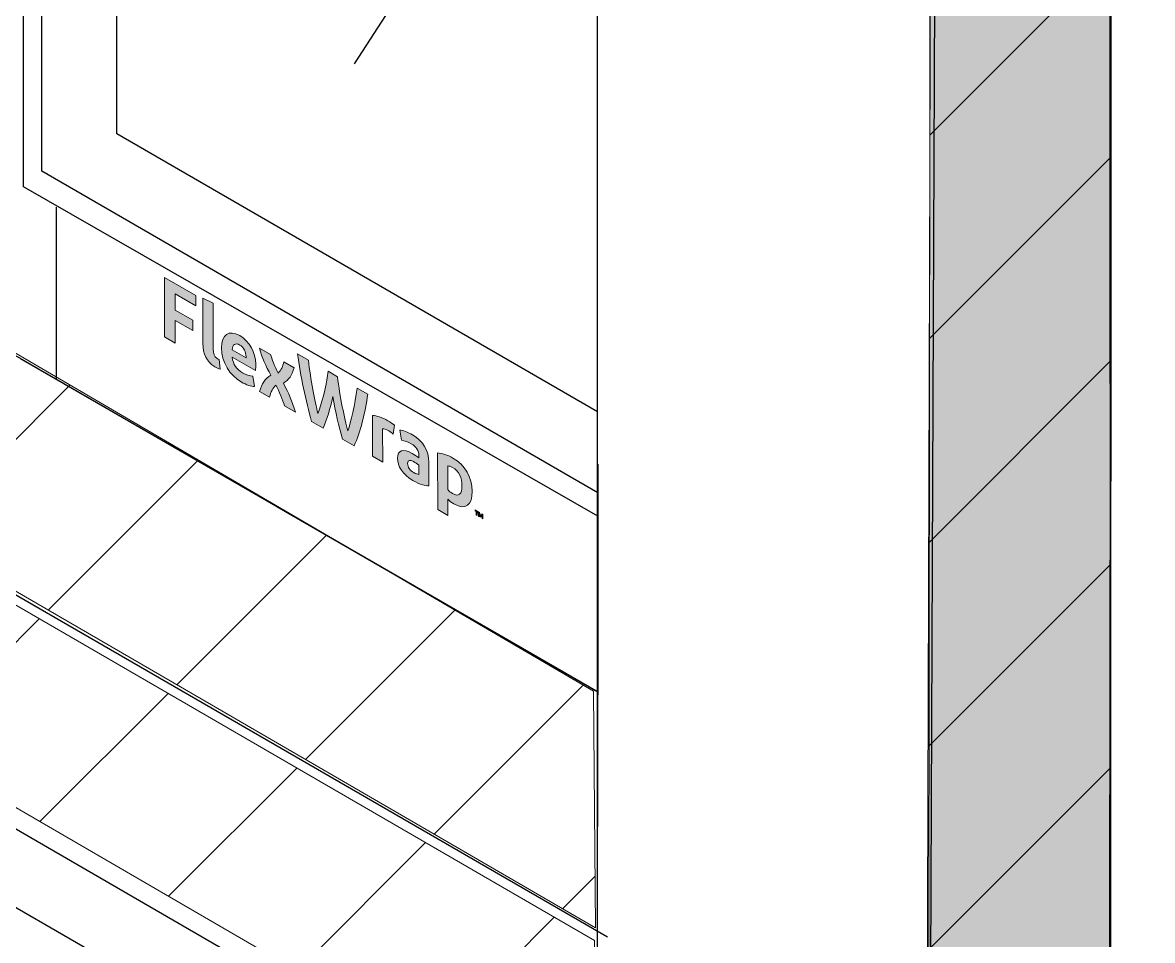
# Model space of a CAD drawing. Extents: x -1337 to 5791, y -3809 to 1769.
# Drawn here: x 3793.2 to 3871.8, y -2068.7 to -2004.9 of the extents above; entities that cross this region are included whole.
import ezdxf

# ---------------------------------------------------------------- set-up
doc = ezdxf.new("R2010")
doc.units = 0
doc.header["$MEASUREMENT"] = 0
for name, color, linetype, lineweight in [('.ATI-HATCH', 7, 'Continuous', 0), ('G-ANNO-TTLB', 7, 'Continuous', 0), ('Layer 12', 7, 'Continuous', 0), ('TYVEK', 7, 'Continuous', 0)]:
    doc.layers.add(name, color=color, linetype=linetype, lineweight=lineweight)
pattern_1 = [(45, (0, 0), (-7.071067, 7.07107), [])]

# ---------------------------------------------------------------- blocks, each defined once
blk = doc.blocks.new('Block_646')
at = {"layer": 'TYVEK', "true_color": 0x003b71, "transparency": 33554687}
h = blk.add_hatch(color=156, dxfattribs=at)
h.dxf.hatch_style = 2
edge = h.paths.add_edge_path()
edge.add_spline(control_points=[(3803.055, -2026.762), (3803.055, -2026.762), (3803.045, -2022.621), (3803.045, -2022.621), (3803.045, -2022.621), (3805.23, -2023.876), (3805.23, -2023.876), (3805.23, -2023.876), (3805.232, -2024.597), (3805.232, -2024.597), (3805.232, -2024.597), (3803.78, -2023.764), (3803.78, -2023.764), (3803.78, -2023.764), (3803.783, -2024.888), (3803.783, -2024.888), (3803.783, -2024.888), (3805.004, -2025.589), (3805.004, -2025.589), (3805.004, -2025.589), (3805.005, -2026.311), (3805.005, -2026.311), (3805.005, -2026.311), (3803.784, -2025.61), (3803.784, -2025.61), (3803.784, -2025.61), (3803.788, -2027.183), (3803.788, -2027.183), (3803.788, -2027.183), (3803.055, -2026.762), (3803.055, -2026.762)], knot_values=[0, 0, 0, 0, 1, 1, 1, 2, 2, 2, 3, 3, 3, 4, 4, 4, 5, 5, 5, 6, 6, 6, 7, 7, 7, 8, 8, 8, 9, 9, 9, 10, 10, 10, 10], degree=3, periodic=0)
h = blk.add_hatch(color=156, dxfattribs=at)
h.dxf.hatch_style = 2
edge = h.paths.add_edge_path()
edge.add_spline(control_points=[(3806.428, -2027.605), (3806.428, -2027.925), (3806.501, -2028.138), (3806.706, -2028.256), (3806.757, -2028.285), (3806.808, -2028.309), (3806.855, -2028.323), (3806.855, -2028.323), (3806.907, -2028.997), (3806.907, -2028.997), (3806.81, -2028.965), (3806.651, -2028.898), (3806.548, -2028.839), (3805.958, -2028.5), (3805.721, -2027.921), (3805.72, -2027.211), (3805.72, -2027.211), (3805.712, -2024.052), (3805.712, -2024.052), (3805.712, -2024.052), (3806.42, -2024.411), (3806.42, -2024.411), (3806.42, -2024.411), (3806.428, -2027.605), (3806.428, -2027.605)], knot_values=[0, 0, 0, 0, 1, 1, 1, 2, 2, 2, 3, 3, 3, 4, 4, 4, 5, 5, 5, 6, 6, 6, 7, 7, 7, 8, 8, 8, 8], degree=3, periodic=0)
h = blk.add_hatch(color=156, dxfattribs=at)
h.dxf.hatch_style = 2
edge = h.paths.add_edge_path()
edge.add_spline(control_points=[(3807.739, -2027.656), (3807.739, -2027.656), (3808.714, -2028.215), (3808.714, -2028.215), (3808.714, -2028.215), (3808.714, -2028.144), (3808.714, -2028.144), (3808.713, -2027.813), (3808.558, -2027.482), (3808.276, -2027.32), (3807.979, -2027.149), (3807.784, -2027.28), (3807.739, -2027.656)], knot_values=[0, 0, 0, 0, 1, 1, 1, 2, 2, 2, 3, 3, 3, 4, 4, 4, 4], degree=3, periodic=0)
edge = h.paths.add_edge_path()
edge.add_spline(control_points=[(3809.298, -2030.216), (3809.072, -2030.205), (3808.739, -2030.096), (3808.4, -2029.902), (3807.574, -2029.428), (3807.009, -2028.5), (3807.006, -2027.518), (3807.004, -2026.578), (3807.521, -2026.236), (3808.275, -2026.669), (3808.947, -2027.055), (3809.389, -2027.859), (3809.391, -2028.651), (3809.392, -2028.829), (3809.382, -2028.977), (3809.372, -2029.089), (3809.372, -2029.089), (3807.751, -2028.158), (3807.751, -2028.158), (3807.819, -2028.67), (3808.06, -2029.021), (3808.471, -2029.257), (3808.722, -2029.401), (3808.963, -2029.475), (3809.183, -2029.495), (3809.183, -2029.495), (3809.298, -2030.216), (3809.298, -2030.216)], knot_values=[0, 0, 0, 0, 1, 1, 1, 2, 2, 2, 3, 3, 3, 4, 4, 4, 5, 5, 5, 6, 6, 6, 7, 7, 7, 8, 8, 8, 9, 9, 9, 9], degree=3, periodic=0)
h = blk.add_hatch(color=156, dxfattribs=at)
h.dxf.hatch_style = 2
edge = h.paths.add_edge_path()
edge.add_spline(control_points=[(3810.438, -2029.418), (3810.093, -2028.783), (3809.82, -2028.218), (3809.66, -2027.535), (3809.66, -2027.535), (3810.424, -2027.974), (3810.424, -2027.974), (3810.492, -2028.279), (3810.718, -2028.811), (3810.945, -2029.277), (3811.134, -2029.061), (3811.297, -2028.806), (3811.332, -2028.496), (3811.332, -2028.496), (3812.051, -2028.908), (3812.051, -2028.908), (3811.919, -2029.447), (3811.694, -2029.749), (3811.31, -2029.983), (3811.681, -2030.675), (3811.933, -2031.233), (3812.145, -2031.981), (3812.145, -2031.981), (3811.381, -2031.542), (3811.381, -2031.542), (3811.272, -2031.149), (3811.015, -2030.558), (3810.798, -2030.109), (3810.604, -2030.322), (3810.42, -2030.571), (3810.35, -2030.95), (3810.35, -2030.95), (3809.662, -2030.555), (3809.662, -2030.555), (3809.789, -2030.014), (3810.029, -2029.679), (3810.438, -2029.418)], knot_values=[0, 0, 0, 0, 1, 1, 1, 2, 2, 2, 3, 3, 3, 4, 4, 4, 5, 5, 5, 6, 6, 6, 7, 7, 7, 8, 8, 8, 9, 9, 9, 10, 10, 10, 11, 11, 11, 12, 12, 12, 12], degree=3, periodic=0)
h = blk.add_hatch(color=156, dxfattribs=at)
h.dxf.hatch_style = 2
edge = h.paths.add_edge_path()
edge.add_spline(control_points=[(3816.439, -2030.311), (3816.439, -2030.311), (3817.188, -2030.741), (3817.188, -2030.741), (3816.997, -2032.008), (3816.662, -2033.44), (3816.229, -2034.325), (3816.229, -2034.325), (3815.423, -2033.863), (3815.423, -2033.863), (3815.17, -2032.979), (3814.942, -2031.98), (3814.75, -2030.901), (3814.558, -2031.759), (3814.339, -2032.502), (3814.085, -2033.094), (3814.085, -2033.094), (3813.279, -2032.632), (3813.279, -2032.632), (3812.866, -2031.26), (3812.498, -2029.424), (3812.304, -2027.937), (3812.304, -2027.937), (3813.048, -2028.364), (3813.048, -2028.364), (3813.21, -2029.704), (3813.501, -2031.271), (3813.713, -2032.084), (3813.932, -2031.518), (3814.272, -2030.355), (3814.418, -2029.151), (3814.418, -2029.151), (3815.075, -2029.528), (3815.075, -2029.528), (3815.232, -2030.906), (3815.569, -2032.458), (3815.796, -2033.279), (3816, -2032.705), (3816.289, -2031.471), (3816.439, -2030.311)], knot_values=[0, 0, 0, 0, 1, 1, 1, 2, 2, 2, 3, 3, 3, 4, 4, 4, 5, 5, 5, 6, 6, 6, 7, 7, 7, 8, 8, 8, 9, 9, 9, 10, 10, 10, 11, 11, 11, 12, 12, 12, 13, 13, 13, 13], degree=3, periodic=0)
h = blk.add_hatch(color=156, dxfattribs=at)
h.dxf.hatch_style = 2
edge = h.paths.add_edge_path()
edge.add_spline(control_points=[(3818.581, -2032.586), (3818.766, -2032.692), (3818.94, -2032.816), (3819.043, -2032.905), (3819.043, -2032.905), (3818.942, -2033.514), (3818.942, -2033.514), (3818.855, -2033.429), (3818.747, -2033.355), (3818.639, -2033.293), (3818.45, -2033.184), (3818.321, -2033.152), (3818.214, -2033.149), (3818.214, -2033.149), (3818.219, -2035.468), (3818.219, -2035.468), (3818.219, -2035.468), (3817.511, -2035.062), (3817.511, -2035.062), (3817.511, -2035.062), (3817.505, -2032.228), (3817.505, -2032.228), (3817.781, -2032.227), (3818.212, -2032.374), (3818.581, -2032.586)], knot_values=[0, 0, 0, 0, 1, 1, 1, 2, 2, 2, 3, 3, 3, 4, 4, 4, 5, 5, 5, 6, 6, 6, 7, 7, 7, 8, 8, 8, 8], degree=3, periodic=0)
h = blk.add_hatch(color=156, dxfattribs=at)
h.dxf.hatch_style = 2
edge = h.paths.add_edge_path()
edge.add_spline(control_points=[(3820.737, -2036.317), (3820.737, -2036.317), (3820.735, -2035.684), (3820.735, -2035.684), (3820.617, -2035.586), (3820.494, -2035.498), (3820.371, -2035.427), (3820.135, -2035.292), (3819.951, -2035.292), (3819.951, -2035.57), (3819.952, -2035.819), (3820.106, -2036.037), (3820.378, -2036.193), (3820.532, -2036.282), (3820.66, -2036.32), (3820.737, -2036.317)], knot_values=[0, 0, 0, 0, 1, 1, 1, 2, 2, 2, 3, 3, 3, 4, 4, 4, 5, 5, 5, 5], degree=3, periodic=0)
edge = h.paths.add_edge_path()
edge.add_spline(control_points=[(3820.308, -2036.738), (3819.605, -2036.334), (3819.25, -2035.735), (3819.249, -2035.202), (3819.247, -2034.617), (3819.662, -2034.512), (3820.277, -2034.86), (3820.421, -2034.942), (3820.606, -2035.072), (3820.734, -2035.169), (3820.734, -2035.169), (3820.734, -2035.027), (3820.734, -2035.027), (3820.733, -2034.666), (3820.553, -2034.392), (3820.209, -2034.194), (3819.983, -2034.065), (3819.742, -2033.968), (3819.532, -2033.948), (3819.532, -2033.948), (3819.403, -2033.235), (3819.403, -2033.235), (3819.623, -2033.255), (3819.977, -2033.387), (3820.29, -2033.567), (3821.044, -2034), (3821.419, -2034.676), (3821.421, -2035.475), (3821.421, -2035.475), (3821.425, -2037.12), (3821.425, -2037.12), (3821.215, -2037.123), (3820.821, -2037.032), (3820.308, -2036.738)], knot_values=[0, 0, 0, 0, 1, 1, 1, 2, 2, 2, 3, 3, 3, 4, 4, 4, 5, 5, 5, 6, 6, 6, 7, 7, 7, 8, 8, 8, 9, 9, 9, 10, 10, 10, 11, 11, 11, 11], degree=3, periodic=0)
h = blk.add_hatch(color=156, dxfattribs=at)
h.dxf.hatch_style = 2
edge = h.paths.add_edge_path()
edge.add_spline(control_points=[(3823.071, -2037.651), (3823.523, -2037.91), (3823.732, -2037.711), (3823.731, -2037.102), (3823.729, -2036.57), (3823.534, -2036.103), (3823.067, -2035.835), (3822.938, -2035.761), (3822.846, -2035.738), (3822.739, -2035.723), (3822.739, -2035.723), (3822.743, -2037.38), (3822.743, -2037.38), (3822.84, -2037.483), (3822.922, -2037.565), (3823.071, -2037.651)], knot_values=[0, 0, 0, 0, 1, 1, 1, 2, 2, 2, 3, 3, 3, 4, 4, 4, 5, 5, 5, 5], degree=3, periodic=0)
edge = h.paths.add_edge_path()
edge.add_spline(control_points=[(3823.175, -2038.372), (3822.996, -2038.269), (3822.873, -2038.175), (3822.744, -2038.048), (3822.744, -2038.048), (3822.747, -2039.172), (3822.747, -2039.172), (3822.747, -2039.172), (3822.044, -2038.768), (3822.044, -2038.768), (3822.044, -2038.768), (3822.035, -2034.823), (3822.035, -2034.823), (3822.327, -2034.837), (3822.737, -2034.972), (3823.101, -2035.181), (3823.942, -2035.664), (3824.447, -2036.544), (3824.449, -2037.491), (3824.451, -2038.461), (3823.976, -2038.832), (3823.175, -2038.372)], knot_values=[0, 0, 0, 0, 1, 1, 1, 2, 2, 2, 3, 3, 3, 4, 4, 4, 5, 5, 5, 6, 6, 6, 7, 7, 7, 7], degree=3, periodic=0)
h = blk.add_hatch(color=156, dxfattribs=at)
h.dxf.hatch_style = 2
edge = h.paths.add_edge_path()
edge.add_spline(control_points=[(3824.957, -2038.977), (3824.983, -2039.065), (3825.008, -2039.131), (3825.039, -2039.202), (3825.069, -2039.166), (3825.091, -2039.126), (3825.116, -2039.069), (3825.116, -2039.069), (3825.19, -2039.111), (3825.19, -2039.111), (3825.19, -2039.111), (3825.19, -2039.417), (3825.19, -2039.417), (3825.19, -2039.417), (3825.126, -2039.38), (3825.126, -2039.38), (3825.126, -2039.38), (3825.126, -2039.239), (3825.126, -2039.239), (3825.126, -2039.239), (3825.129, -2039.193), (3825.129, -2039.193), (3825.108, -2039.227), (3825.084, -2039.261), (3825.062, -2039.288), (3825.062, -2039.288), (3825.013, -2039.259), (3825.013, -2039.259), (3824.991, -2039.207), (3824.966, -2039.144), (3824.944, -2039.085), (3824.944, -2039.085), (3824.948, -2039.137), (3824.948, -2039.137), (3824.948, -2039.137), (3824.948, -2039.278), (3824.948, -2039.278), (3824.948, -2039.278), (3824.884, -2039.241), (3824.884, -2039.241), (3824.884, -2039.241), (3824.883, -2038.935), (3824.883, -2038.935), (3824.883, -2038.935), (3824.957, -2038.977), (3824.957, -2038.977)], knot_values=[0, 0, 0, 0, 1, 1, 1, 2, 2, 2, 3, 3, 3, 4, 4, 4, 5, 5, 5, 6, 6, 6, 7, 7, 7, 8, 8, 8, 9, 9, 9, 10, 10, 10, 11, 11, 11, 12, 12, 12, 13, 13, 13, 14, 14, 14, 15, 15, 15, 15], degree=3, periodic=0)
edge = h.paths.add_edge_path()
edge.add_spline(control_points=[(3824.711, -2038.904), (3824.711, -2038.904), (3824.639, -2038.863), (3824.639, -2038.863), (3824.639, -2038.863), (3824.639, -2038.795), (3824.639, -2038.795), (3824.639, -2038.795), (3824.854, -2038.918), (3824.854, -2038.918), (3824.854, -2038.918), (3824.854, -2038.986), (3824.854, -2038.986), (3824.854, -2038.986), (3824.782, -2038.945), (3824.782, -2038.945), (3824.782, -2038.945), (3824.783, -2039.183), (3824.783, -2039.183), (3824.783, -2039.183), (3824.712, -2039.142), (3824.712, -2039.142), (3824.712, -2039.142), (3824.711, -2038.904), (3824.711, -2038.904)], knot_values=[0, 0, 0, 0, 1, 1, 1, 2, 2, 2, 3, 3, 3, 4, 4, 4, 5, 5, 5, 6, 6, 6, 7, 7, 7, 8, 8, 8, 8], degree=3, periodic=0)
at = {"layer": 'TYVEK'}
for points, knots in [([(3803.055, -2026.762), (3803.055, -2026.762), (3803.045, -2022.621), (3803.045, -2022.621), (3803.045, -2022.621), (3805.23, -2023.876), (3805.23, -2023.876), (3805.23, -2023.876), (3805.232, -2024.597), (3805.232, -2024.597), (3805.232, -2024.597), (3803.78, -2023.764), (3803.78, -2023.764), (3803.78, -2023.764), (3803.783, -2024.888), (3803.783, -2024.888), (3803.783, -2024.888), (3805.004, -2025.589), (3805.004, -2025.589), (3805.004, -2025.589), (3805.005, -2026.311), (3805.005, -2026.311), (3805.005, -2026.311), (3803.784, -2025.61), (3803.784, -2025.61), (3803.784, -2025.61), (3803.788, -2027.183), (3803.788, -2027.183), (3803.788, -2027.183), (3803.055, -2026.762), (3803.055, -2026.762)], [0, 0, 0, 0, 1, 1, 1, 2, 2, 2, 3, 3, 3, 4, 4, 4, 5, 5, 5, 6, 6, 6, 7, 7, 7, 8, 8, 8, 9, 9, 9, 10, 10, 10, 10]), ([(3806.428, -2027.605), (3806.428, -2027.925), (3806.501, -2028.138), (3806.706, -2028.256), (3806.757, -2028.285), (3806.808, -2028.309), (3806.855, -2028.323), (3806.855, -2028.323), (3806.907, -2028.997), (3806.907, -2028.997), (3806.81, -2028.965), (3806.651, -2028.898), (3806.548, -2028.839), (3805.958, -2028.5), (3805.721, -2027.921), (3805.72, -2027.211), (3805.72, -2027.211), (3805.712, -2024.052), (3805.712, -2024.052), (3805.712, -2024.052), (3806.42, -2024.411), (3806.42, -2024.411), (3806.42, -2024.411), (3806.428, -2027.605), (3806.428, -2027.605)], [0, 0, 0, 0, 1, 1, 1, 2, 2, 2, 3, 3, 3, 4, 4, 4, 5, 5, 5, 6, 6, 6, 7, 7, 7, 8, 8, 8, 8]), ([(3809.298, -2030.216), (3809.072, -2030.205), (3808.739, -2030.096), (3808.4, -2029.902), (3807.574, -2029.428), (3807.009, -2028.5), (3807.006, -2027.518), (3807.004, -2026.578), (3807.521, -2026.236), (3808.275, -2026.669), (3808.947, -2027.055), (3809.389, -2027.859), (3809.391, -2028.651), (3809.392, -2028.829), (3809.382, -2028.977), (3809.372, -2029.089), (3809.372, -2029.089), (3807.751, -2028.158), (3807.751, -2028.158), (3807.819, -2028.67), (3808.06, -2029.021), (3808.471, -2029.257), (3808.722, -2029.401), (3808.963, -2029.475), (3809.183, -2029.495), (3809.183, -2029.495), (3809.298, -2030.216), (3809.298, -2030.216)], [0, 0, 0, 0, 1, 1, 1, 2, 2, 2, 3, 3, 3, 4, 4, 4, 5, 5, 5, 6, 6, 6, 7, 7, 7, 8, 8, 8, 9, 9, 9, 9]), ([(3807.739, -2027.656), (3807.739, -2027.656), (3808.714, -2028.215), (3808.714, -2028.215), (3808.714, -2028.215), (3808.714, -2028.144), (3808.714, -2028.144), (3808.713, -2027.813), (3808.558, -2027.482), (3808.276, -2027.32), (3807.979, -2027.149), (3807.784, -2027.28), (3807.739, -2027.656)], [0, 0, 0, 0, 1, 1, 1, 2, 2, 2, 3, 3, 3, 4, 4, 4, 4]), ([(3810.438, -2029.418), (3810.093, -2028.783), (3809.82, -2028.218), (3809.66, -2027.535), (3809.66, -2027.535), (3810.424, -2027.974), (3810.424, -2027.974), (3810.492, -2028.279), (3810.718, -2028.811), (3810.945, -2029.277), (3811.134, -2029.061), (3811.297, -2028.806), (3811.332, -2028.496), (3811.332, -2028.496), (3812.051, -2028.908), (3812.051, -2028.908), (3811.919, -2029.447), (3811.694, -2029.749), (3811.31, -2029.983), (3811.681, -2030.675), (3811.933, -2031.233), (3812.145, -2031.981), (3812.145, -2031.981), (3811.381, -2031.542), (3811.381, -2031.542), (3811.272, -2031.149), (3811.015, -2030.558), (3810.798, -2030.109), (3810.604, -2030.322), (3810.42, -2030.571), (3810.35, -2030.95), (3810.35, -2030.95), (3809.662, -2030.555), (3809.662, -2030.555), (3809.789, -2030.014), (3810.029, -2029.679), (3810.438, -2029.418)], [0, 0, 0, 0, 1, 1, 1, 2, 2, 2, 3, 3, 3, 4, 4, 4, 5, 5, 5, 6, 6, 6, 7, 7, 7, 8, 8, 8, 9, 9, 9, 10, 10, 10, 11, 11, 11, 12, 12, 12, 12]), ([(3816.439, -2030.311), (3816.439, -2030.311), (3817.188, -2030.741), (3817.188, -2030.741), (3816.997, -2032.008), (3816.662, -2033.44), (3816.229, -2034.325), (3816.229, -2034.325), (3815.423, -2033.863), (3815.423, -2033.863), (3815.17, -2032.979), (3814.942, -2031.98), (3814.75, -2030.901), (3814.558, -2031.759), (3814.339, -2032.502), (3814.085, -2033.094), (3814.085, -2033.094), (3813.279, -2032.632), (3813.279, -2032.632), (3812.866, -2031.26), (3812.498, -2029.424), (3812.304, -2027.937), (3812.304, -2027.937), (3813.048, -2028.364), (3813.048, -2028.364), (3813.21, -2029.704), (3813.501, -2031.271), (3813.713, -2032.084), (3813.932, -2031.518), (3814.272, -2030.355), (3814.418, -2029.151), (3814.418, -2029.151), (3815.075, -2029.528), (3815.075, -2029.528), (3815.232, -2030.906), (3815.569, -2032.458), (3815.796, -2033.279), (3816, -2032.705), (3816.289, -2031.471), (3816.439, -2030.311)], [0, 0, 0, 0, 1, 1, 1, 2, 2, 2, 3, 3, 3, 4, 4, 4, 5, 5, 5, 6, 6, 6, 7, 7, 7, 8, 8, 8, 9, 9, 9, 10, 10, 10, 11, 11, 11, 12, 12, 12, 13, 13, 13, 13]), ([(3818.581, -2032.586), (3818.766, -2032.692), (3818.94, -2032.816), (3819.043, -2032.905), (3819.043, -2032.905), (3818.942, -2033.514), (3818.942, -2033.514), (3818.855, -2033.429), (3818.747, -2033.355), (3818.639, -2033.293), (3818.45, -2033.184), (3818.321, -2033.152), (3818.214, -2033.149), (3818.214, -2033.149), (3818.219, -2035.468), (3818.219, -2035.468), (3818.219, -2035.468), (3817.511, -2035.062), (3817.511, -2035.062), (3817.511, -2035.062), (3817.505, -2032.228), (3817.505, -2032.228), (3817.781, -2032.227), (3818.212, -2032.374), (3818.581, -2032.586)], [0, 0, 0, 0, 1, 1, 1, 2, 2, 2, 3, 3, 3, 4, 4, 4, 5, 5, 5, 6, 6, 6, 7, 7, 7, 8, 8, 8, 8]), ([(3820.308, -2036.738), (3819.605, -2036.334), (3819.25, -2035.735), (3819.249, -2035.202), (3819.247, -2034.617), (3819.662, -2034.512), (3820.277, -2034.86), (3820.421, -2034.942), (3820.606, -2035.072), (3820.734, -2035.169), (3820.734, -2035.169), (3820.734, -2035.027), (3820.734, -2035.027), (3820.733, -2034.666), (3820.553, -2034.392), (3820.209, -2034.194), (3819.983, -2034.065), (3819.742, -2033.968), (3819.532, -2033.948), (3819.532, -2033.948), (3819.403, -2033.235), (3819.403, -2033.235), (3819.623, -2033.255), (3819.977, -2033.387), (3820.29, -2033.567), (3821.044, -2034), (3821.419, -2034.676), (3821.421, -2035.475), (3821.421, -2035.475), (3821.425, -2037.12), (3821.425, -2037.12), (3821.215, -2037.123), (3820.821, -2037.032), (3820.308, -2036.738)], [0, 0, 0, 0, 1, 1, 1, 2, 2, 2, 3, 3, 3, 4, 4, 4, 5, 5, 5, 6, 6, 6, 7, 7, 7, 8, 8, 8, 9, 9, 9, 10, 10, 10, 11, 11, 11, 11]), ([(3823.175, -2038.372), (3822.996, -2038.269), (3822.873, -2038.175), (3822.744, -2038.048), (3822.744, -2038.048), (3822.747, -2039.172), (3822.747, -2039.172), (3822.747, -2039.172), (3822.044, -2038.768), (3822.044, -2038.768), (3822.044, -2038.768), (3822.035, -2034.823), (3822.035, -2034.823), (3822.327, -2034.837), (3822.737, -2034.972), (3823.101, -2035.181), (3823.942, -2035.664), (3824.447, -2036.544), (3824.449, -2037.491), (3824.451, -2038.461), (3823.976, -2038.832), (3823.175, -2038.372)], [0, 0, 0, 0, 1, 1, 1, 2, 2, 2, 3, 3, 3, 4, 4, 4, 5, 5, 5, 6, 6, 6, 7, 7, 7, 7]), ([(3820.737, -2036.317), (3820.737, -2036.317), (3820.735, -2035.684), (3820.735, -2035.684), (3820.617, -2035.586), (3820.494, -2035.498), (3820.371, -2035.427), (3820.135, -2035.292), (3819.951, -2035.292), (3819.951, -2035.57), (3819.952, -2035.819), (3820.106, -2036.037), (3820.378, -2036.193), (3820.532, -2036.282), (3820.66, -2036.32), (3820.737, -2036.317)], [0, 0, 0, 0, 1, 1, 1, 2, 2, 2, 3, 3, 3, 4, 4, 4, 5, 5, 5, 5]), ([(3823.071, -2037.651), (3823.523, -2037.91), (3823.732, -2037.711), (3823.731, -2037.102), (3823.729, -2036.57), (3823.534, -2036.103), (3823.067, -2035.835), (3822.938, -2035.761), (3822.846, -2035.738), (3822.739, -2035.723), (3822.739, -2035.723), (3822.743, -2037.38), (3822.743, -2037.38), (3822.84, -2037.483), (3822.922, -2037.565), (3823.071, -2037.651)], [0, 0, 0, 0, 1, 1, 1, 2, 2, 2, 3, 3, 3, 4, 4, 4, 5, 5, 5, 5]), ([(3824.711, -2038.904), (3824.711, -2038.904), (3824.639, -2038.863), (3824.639, -2038.863), (3824.639, -2038.863), (3824.639, -2038.795), (3824.639, -2038.795), (3824.639, -2038.795), (3824.854, -2038.918), (3824.854, -2038.918), (3824.854, -2038.918), (3824.854, -2038.986), (3824.854, -2038.986), (3824.854, -2038.986), (3824.782, -2038.945), (3824.782, -2038.945), (3824.782, -2038.945), (3824.783, -2039.183), (3824.783, -2039.183), (3824.783, -2039.183), (3824.712, -2039.142), (3824.712, -2039.142), (3824.712, -2039.142), (3824.711, -2038.904), (3824.711, -2038.904)], [0, 0, 0, 0, 1, 1, 1, 2, 2, 2, 3, 3, 3, 4, 4, 4, 5, 5, 5, 6, 6, 6, 7, 7, 7, 8, 8, 8, 8]), ([(3824.957, -2038.977), (3824.983, -2039.065), (3825.008, -2039.131), (3825.039, -2039.202), (3825.069, -2039.166), (3825.091, -2039.126), (3825.116, -2039.069), (3825.116, -2039.069), (3825.19, -2039.111), (3825.19, -2039.111), (3825.19, -2039.111), (3825.19, -2039.417), (3825.19, -2039.417), (3825.19, -2039.417), (3825.126, -2039.38), (3825.126, -2039.38), (3825.126, -2039.38), (3825.126, -2039.239), (3825.126, -2039.239), (3825.126, -2039.239), (3825.129, -2039.193), (3825.129, -2039.193), (3825.108, -2039.227), (3825.084, -2039.261), (3825.062, -2039.288), (3825.062, -2039.288), (3825.013, -2039.259), (3825.013, -2039.259), (3824.991, -2039.207), (3824.966, -2039.144), (3824.944, -2039.085), (3824.944, -2039.085), (3824.948, -2039.137), (3824.948, -2039.137), (3824.948, -2039.137), (3824.948, -2039.278), (3824.948, -2039.278), (3824.948, -2039.278), (3824.884, -2039.241), (3824.884, -2039.241), (3824.884, -2039.241), (3824.883, -2038.935), (3824.883, -2038.935), (3824.883, -2038.935), (3824.957, -2038.977), (3824.957, -2038.977)], [0, 0, 0, 0, 1, 1, 1, 2, 2, 2, 3, 3, 3, 4, 4, 4, 5, 5, 5, 6, 6, 6, 7, 7, 7, 8, 8, 8, 9, 9, 9, 10, 10, 10, 11, 11, 11, 12, 12, 12, 13, 13, 13, 14, 14, 14, 15, 15, 15, 15])]:
    blk.add_open_spline(points, degree=3, knots=knots, dxfattribs=at)
blk = doc.blocks.new('Block_645')
at = {"layer": 'TYVEK'}
blk.add_blockref('Block_646', (0, 0), dxfattribs=at)

msp = doc.modelspace()

# ---------------------------------------------------------------- hatches: boundary and pattern name
at = {"layer": '.ATI-HATCH', "true_color": 0x808080, "transparency": 33554483}
msp.add_hatch(color=8, dxfattribs=at).paths.add_polyline_path([(3856.646, -1895.88), (3869.002, -1903.425), (3868.65, -2148.438), (3855.877, -2140.843)])
at = {"layer": 'G-ANNO-TTLB', "true_color": 0xff00ff, "transparency": 33554687}
h = msp.add_hatch(color=6, dxfattribs=at)
edge = h.paths.add_edge_path()
edge.add_spline(control_points=[(5472, -3692.604), (5472, -3692.604), (2542.482, -3692.604), (2542.482, -3692.604), (2542.482, -3692.604), (2542.482, -1235.604), (2542.482, -1235.604), (2542.482, -1235.604), (5472, -1235.604), (5472, -1235.604), (5472, -1235.604), (5472, -3692.604), (5472, -3692.604)], knot_values=[0, 0, 0, 0, 1, 1, 1, 2, 2, 2, 3, 3, 3, 4, 4, 4, 4], degree=3, periodic=0)
edge = h.paths.add_edge_path()
edge.add_spline(control_points=[(2551.482, -1244.604), (2551.482, -1244.604), (2551.482, -3683.604), (2551.482, -3683.604), (2551.482, -3683.604), (5463, -3683.604), (5463, -3683.604), (5463, -3683.604), (5463, -1244.604), (5463, -1244.604), (5463, -1244.604), (2551.482, -1244.604), (2551.482, -1244.604)], knot_values=[0, 0, 0, 0, 1, 1, 1, 2, 2, 2, 3, 3, 3, 4, 4, 4, 4], degree=3, periodic=0)
edge.add_line((2551.482, -1244.604), (2551.482, -1244.604))
at = {"layer": 'Layer 12', "true_color": 0x000000, "transparency": 33554687}
h = msp.add_hatch(dxfattribs=at)
h.set_pattern_fill('_U', color=18, scale=10, angle=44.99999, style=2, pattern_type=0)
h.set_pattern_definition(pattern_1)
h.paths.add_polyline_path([(3868.828, -2147.65), (3856.107, -2140.076), (3856.415, -1904.827), (3868.771, -1912.371)])
h = msp.add_hatch(dxfattribs=at)
h.set_pattern_fill('_U', color=18, scale=10, angle=44.99999, style=2, pattern_type=0)
h.set_pattern_definition(pattern_1)
h.paths.add_polyline_path([(3833.027, -2067.866), (3769.795, -2031.16), (3783.144, -2022.319), (3832.882, -2051.393)])
h = msp.add_hatch(dxfattribs=at)
h.set_pattern_fill('_U', color=18, scale=10, angle=44.99999, style=2, pattern_type=0)
h.set_pattern_definition(pattern_1)
h.paths.add_polyline_path([(3832.958, -2068.748), (3832.958, -2082.887), (3757.254, -2038.896), (3769.456, -2031.948)])

# ---------------------------------------------------------------- linework, layer by layer
at = {"layer": '.ATI-HATCH'}
msp.add_lwpolyline([(3856.646, -1895.88), (3869.002, -1903.425), (3868.65, -2148.438), (3855.877, -2140.843)], close=True, dxfattribs=at)
at = {"layer": 'G-ANNO-TTLB'}
for points in [[(5472, -3692.604), (5472, -3692.604), (2542.482, -3692.604), (2542.482, -3692.604), (2542.482, -3692.604), (2542.482, -1235.604), (2542.482, -1235.604), (2542.482, -1235.604), (5472, -1235.604), (5472, -1235.604), (5472, -1235.604), (5472, -3692.604), (5472, -3692.604)], [(2551.482, -1244.604), (2551.482, -1244.604), (2551.482, -3683.604), (2551.482, -3683.604), (2551.482, -3683.604), (5463, -3683.604), (5463, -3683.604), (5463, -3683.604), (5463, -1244.604), (5463, -1244.604), (5463, -1244.604), (2551.482, -1244.604), (2551.482, -1244.604)]]:
    msp.add_open_spline(points, degree=3, knots=[0, 0, 0, 0, 1, 1, 1, 2, 2, 2, 3, 3, 3, 4, 4, 4, 4], dxfattribs=at)
at = {"layer": 'Layer 12'}
for points in [[(3868.828, -2147.65), (3856.107, -2140.076), (3856.415, -1904.827), (3868.771, -1912.371)], [(3833.027, -2067.866), (3769.795, -2031.16), (3783.144, -2022.319), (3832.882, -2051.393)], [(3832.958, -2068.748), (3832.958, -2082.887), (3757.254, -2038.896), (3769.456, -2031.948)]]:
    msp.add_lwpolyline(points, close=True, dxfattribs=at)
at = {"layer": 'TYVEK', "color": 3, "lineweight": 25, "true_color": 0x00ff00}
for p, q in [((3793.228, -2016.315), (3793.228, -1895.461)), ((3794.522, -2015.229), (3794.522, -1896.219)), ((3799.729, -2012.624), (3799.729, -1899.271)), ((3833.159, -2031.962), (3799.729, -2012.623)), ((3833.192, -2037.599), (3794.522, -2015.229)), ((3833.192, -2039.227), (3793.228, -2016.315))]:
    msp.add_line(p, q, dxfattribs=at)
at = {"layer": 'TYVEK', "color": 18, "lineweight": 25, "true_color": 0x000000}
for p, q in [((3856.054, -2140.453), (3857.018, -1905.843)), ((3868.877, -1912.402), (3868.828, -2148.048)), ((3833.142, -2089.817), (3833.192, -1918.881)), ((3810.853, -2038.555), (3833.192, -2051.442))]:
    msp.add_line(p, q, dxfattribs=at)
at = {"layer": 'TYVEK', "color": 252, "lineweight": 25, "true_color": 0x848484}
msp.add_line((3833.174, -1981.668), (3816.231, -2007.753), dxfattribs=at)
at = {"layer": 'TYVEK', "color": 4, "lineweight": 25, "true_color": 0x00ffff}
for p, q in [((3795.526, -2029.713), (3795.526, -2017.722)), ((3784.019, -2023.074), (3833.204, -2051.449)), ((3793.012, -2028.262), (3833.192, -2051.442)), ((3769.856, -2031.479), (3833.843, -2068.495)), ((3833.192, -2035.602), (3833.192, -2051.662)), ((3756.032, -2039.762), (3832.692, -2084.109)), ((3833.138, -2087.865), (3833.192, -2051.157)), ((3792.364, -2066.228), (3833.142, -2089.817))]:
    msp.add_line(p, q, dxfattribs=at)

# ---------------------------------------------------------------- block references
at = {"layer": 'TYVEK'}
msp.add_blockref('Block_645', (0, 0), dxfattribs=at)

doc.saveas('drawing.dxf')
